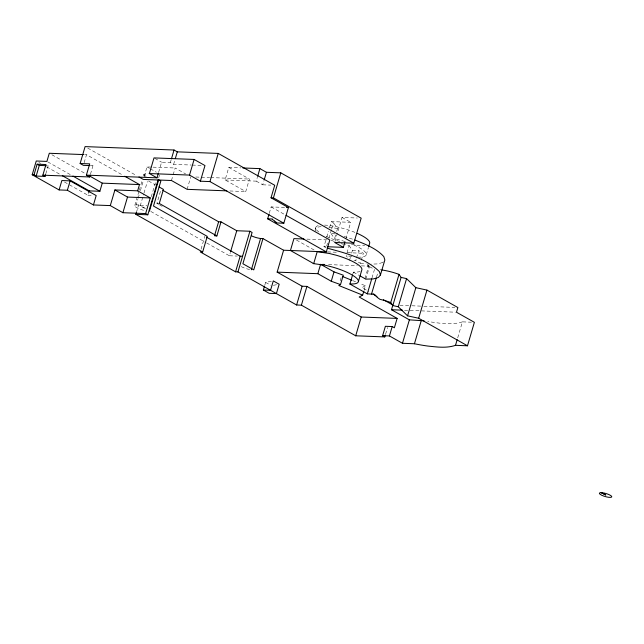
<?xml version="1.0" encoding="UTF-8"?>
<svg xmlns="http://www.w3.org/2000/svg" width="644" height="644" viewBox="0 0 644 644"><rect width="100%" height="100%" fill="white"/><g stroke="black" fill="none" stroke-linecap="round" stroke-linejoin="round"><path stroke-width="0.48" stroke-dasharray="3.22 2.42" d="M45.805 173.743L48.155 165.766L46.706 164.945M84.171 162.674L86.513 154.697L122.988 175.265M90.474 174.154L92.961 165.701L91.327 164.784M64.472 182.019L87.938 195.253L88.453 193.498M134.821 205.372L139.007 191.155M139.289 190.205L142.074 180.723M143.467 175.981L144.031 174.089M144.167 176.545L147.001 166.917L152.032 167.11M143.54 210.29A8.614 2.085 16.4 0 1 135.771 207.046A8.614 2.085 16.4 0 1 136.214 204.864L137.888 199.173M138.17 198.223L139.289 194.432M140.4 190.64L143.475 180.215M144.586 176.424L145.423 173.574L148.297 173.687M136.391 212.496L138.613 204.953L145.294 208.72M145.56 208.495L140.32 205.541L143.725 193.989M144.006 193.031L147.404 181.479M151.268 196.766L155.727 181.6M158.625 172.31L161.604 162.191L170.362 162.53L173.622 164.365L191.26 165.041M158.674 177.913L159.511 175.071M158.649 204.365L156.903 203.383L161.048 189.304M170.362 162.53L171.207 159.64M173.622 164.365L174.749 160.517M171.465 180.513L172.882 175.699M173.172 174.733L175.152 167.995L185.577 173.88M187.114 189.336L190.793 176.818M201.073 249.156L204.864 236.276M228.797 167.424L249.437 179.064L245.75 191.582L225.118 179.942L228.797 167.424L240.84 167.891M206.692 242.965L229.393 255.765L230.238 252.883M225.118 179.942L256.232 181.133L257.367 177.285M256.232 181.133L262.752 184.812L263.879 180.956M269.273 213.317L271.156 206.917L284.576 207.432M264.764 285.244L265.602 282.386L271.374 281.275M315.31 229.151L315.769 227.582M326.13 247.843L323.956 246.62L326.508 237.958M326.79 236.992L328.496 231.22M329.623 227.364L331.322 221.592L350.714 222.333L345.047 241.589M326.685 245.968L327.514 243.15M328.891 238.457L331.354 230.101M331.62 229.192L333.495 222.816L331.322 221.592M344.91 241.532A28.078 6.794 16.4 0 0 340.523 240.18L334.558 238.666L335.629 235.028M336.707 231.389L337.504 228.66L333.495 222.816M334.944 241.5L342.02 217.439L357.339 218.018M346.979 252.859L349.12 245.581L348.122 245.404A28.078 6.794 16.4 0 1 343.743 244.35M340.185 280.816L341.288 277.057M349.483 260.418L350.553 256.779M351.624 253.14L352.429 250.403L349.12 245.581M353.942 260.587L355.721 260.659L356.261 258.84M356.526 257.93L358.668 250.645L363.353 253.285L360.407 263.299L355.721 260.659M352.864 273.982L353.403 272.154L357.686 272.001A28.078 6.794 16.4 0 0 360.085 271.422M366.315 254.654L368.304 247.9M368.046 263.589L367.313 266.093L369.439 266.632M368.312 266.624L368.803 264.958M364.931 278.659L369.109 264.475M365.8 279.142L369.487 266.632M364.037 290.436L365.422 285.743L359.916 283.521M371.999 277.894L374.486 269.45L368.618 266.141M376.515 277.121L377.891 272.428M385.619 334.091L387.551 327.522M457.723 337.818L462.416 321.863L471.392 322.209M382.778 262.47L383.261 261.891M365.422 285.743L361.936 287.61L368.811 291.482M462.416 321.863C451.203 325.486 439.103 323.119 427.729 321.493M382.576 262.527L377.746 263.903L371.298 264.129M273.394 285.324L277.242 284.584M84.557 154.624L86.513 154.697M192.234 165.073L202.039 165.452M153.039 167.15L175.152 167.995M91.046 165.629L92.961 165.701M195.76 177.011L209.678 177.543M210.668 177.583L249.437 179.064M262.752 184.812L270.73 185.118M229.852 190.97L245.75 191.582M87.938 195.253L92.519 195.422M156.903 203.383L159.293 203.472M136.214 204.864L138.613 204.953M140.32 205.541L146.904 205.798M306.89 239.117L327.82 239.914M323.956 246.62L325.896 246.692M352.429 250.403L358.668 250.645M327.458 251.909L338.43 252.327M347.398 252.673L363.353 253.285M229.393 255.765L237.225 256.071M360.407 263.299L366.138 263.517M328.553 264.603L357.372 265.714M361.348 265.867L369.189 266.165M399.868 305.32L410.872 305.739M411.87 305.779L422.866 306.198M423.873 306.238L454.873 307.421M404.488 310.239L455.493 312.195M351.455 244.358L355.206 245.034A28.078 6.794 16.4 0 0 364.729 245.493M351.801 256.61L346.174 255.596L347.277 257.197M337.504 228.66L336.45 228.395A28.078 6.794 16.4 0 0 327.788 226.938M335.049 233.965L330.549 232.83L334.558 238.666M344.041 236.429L353.049 239.327M352.574 280.559L356.245 282.04M342.02 217.439L350.714 222.333M271.156 206.917L285.163 214.814M154.842 158.384L161.604 162.191M296.514 240.075L314.61 250.274M353.403 272.154L359.167 275.407M147.001 166.917L149.561 168.366M150.414 168.841L156.379 172.206M148.563 181.012L155.566 184.957M87.705 148.072L136.367 175.514M159.519 204.856L162.135 206.338M51.898 154.745L84.903 173.349M150.801 211.449L205.814 242.474M265.602 282.386L270.633 285.22M47.769 161.902L70.349 174.629M38.857 162.473L40.596 163.447M46.674 166.877L60.568 174.709M380.049 269.739A23.482 5.683 16.4 0 1 381.964 269.981M342.858 244.116A28.078 6.794 16.4 0 1 341.103 243.625M334.156 241.387A28.078 6.794 16.4 0 1 330.412 239.962M315.922 231.156A28.078 6.794 16.4 0 1 321.155 226.672M146.067 176.456A8.614 2.085 16.4 0 1 145.423 173.574M339.807 241.54A28.078 6.794 16.4 0 1 324.496 235.503M318.788 231.985A28.078 6.794 16.4 0 1 319.078 225.408M324.512 225.094A28.078 6.794 16.4 0 1 336.909 226.825L343.936 228.604A28.078 6.794 16.4 0 1 355.528 232.637M249.647 269.506A8.614 2.085 16.4 0 1 241.138 266.544M353.854 244.953A28.078 6.794 16.4 0 1 357.573 257.141"/><path stroke-width="0.97" d="M158.118 179.805L147.814 214.798L145.641 213.575L122.907 212.705L110.301 205.597L93.428 204.953L67.362 190.254L59.103 189.932L32.2 174.766L36.249 161L46.899 161.411L49.298 153.272L83.575 154.584M32.2 174.766L33.995 174.838L37.127 164.196L45.982 164.534L42.85 175.176L45.024 176.4L45.547 174.629M33.995 174.838L36.169 176.062L39.3 165.419L46.183 165.685M59.103 189.932L61.864 180.553L70.124 180.867L96.189 195.567L93.428 204.953M67.362 190.254L70.124 180.867M90.088 165.597L83.39 165.339L80.13 163.495L85.097 146.607L174.041 150.012L177.301 151.847L218.236 153.417L274.714 185.271L271.035 197.78L288.415 207.577L283.811 223.227L276.365 222.937L276.501 222.47L275.785 222.438L275.922 221.971L274.626 221.447L274.763 220.981L272.307 219.459L272.444 218.992L267.654 218.807L268.999 214.235M90.2 175.088L89.645 176.963L86.385 175.128L89.701 163.866L80.13 163.495M88.711 192.62L89.226 190.874L99.876 191.276L102.267 183.146L139.49 184.57L137.647 190.825L114.906 189.956L110.301 205.597M122.907 212.705L127.512 197.064L150.245 197.933L145.641 213.575M149.472 211.079L158.682 179.797L160.855 181.02L153.489 206.048L207.255 236.364L202.651 252.005L135.852 214.339L136.391 212.496M149.392 173.55L153.997 157.901L194.11 159.438L204.977 165.564L200.373 181.206L189.513 175.079L149.392 173.55L156.999 177.833L158.352 173.236M171.497 158.674L174.041 150.012M175.321 158.585L177.301 151.847M189.513 175.079L194.11 159.438M200.373 181.206L209.944 181.576L218.236 153.417M214.468 235.841L218.614 221.769L221.005 221.858L236.759 230.737L249.92 231.244L252.094 232.468L242.885 263.75L253.752 269.876L262.953 238.594L283.593 250.226L326.315 251.885L329.809 239.995L286.041 215.313M215.265 235.873L216.867 235.937L221.005 221.858M230.528 251.917L236.759 230.737M257.648 176.319L259.91 168.623L266.431 172.294L280.792 172.842L361.171 218.171L353.806 243.199L334.655 242.466L343.349 247.36L344.765 242.547M202.651 252.005L200.26 251.917L235.559 271.824L240.164 256.183L242.555 256.272M264.161 179.998L266.431 172.294M235.559 271.824L237.95 271.913L249.92 231.244M251.353 269.788L260.562 238.497L262.953 238.594M271.035 197.78L273.426 197.869L280.792 172.842M263.356 290.009L270.536 290.291L273.298 280.905L279.166 284.213L276.405 293.592L269.224 293.318L263.356 290.009L264.483 286.202M385.337 335.033L384.79 336.909L382.617 335.685L385.378 326.299L392.196 326.556L394.37 327.788L397.131 318.402L361.228 317.025L306.922 286.403L302.133 286.218L277.153 272.13L283.593 250.226M237.95 271.913L296.61 304.99L302.133 286.218M296.61 304.99L301.392 305.167L306.922 286.403M277.153 272.13L317.838 273.692L320.599 264.306L334.019 271.865L343.284 275.197L340.515 284.584L338.8 285.509L362.661 295.129L363.763 291.37M340.515 284.584L331.257 281.251L334.019 271.865M381.964 269.981A23.482 5.683 16.4 0 1 399.022 274.36L401.099 277.411L406.573 278.611L415.847 287.675L426.948 290.098L457.876 307.542L456.491 312.235L474.387 322.322L467.48 345.788L418.664 318.257L407.563 315.834L398.29 306.769L392.808 305.57L390.739 302.511A23.482 5.683 16.4 0 0 379.904 299.323L377.102 297.246L377.239 296.779L376.338 296.602L376.474 296.135L375.613 295.99L375.75 295.524L374.889 295.387L375.025 294.92L374.164 294.791L374.301 294.324L367.297 293.849L349.901 284.036L352.59 274.891M358.394 281.557L361.896 269.675A28.078 6.794 16.4 0 0 336.104 255.193L329.084 253.422L317.194 251.732L313.692 263.621L290.436 250.508L293.93 238.618L303.896 239.005M368.585 246.942L369.72 243.078A28.078 6.794 16.4 0 0 357.259 233.378M367.297 293.849L371.725 278.836M301.392 305.167L355.705 335.798L361.228 317.025M371.54 294.01L376.233 278.055M359.988 275.865L365.8 279.142L373.327 278.916L378.358 277.483L380.427 274.996L384.846 259.975L383.816 256.594C376.185 248.198 365.116 244.189 354.836 240.035M390.739 302.511L399.022 274.36M424.098 320.833L409.375 319.835L391.488 309.74L392.864 305.047L383.413 299.718M392.808 305.57L401.099 277.411M382.617 335.685L389.435 335.943L392.196 326.556M398.29 306.769L406.573 278.611M407.563 315.834L415.847 287.675M389.435 335.943L402.468 343.292L409.375 319.835M418.664 318.257L426.948 290.098M402.468 343.292L414.438 343.751L421.345 320.293M414.438 343.751A62.444 15.102 16.4 0 0 427.809 346.053C436.954 347.003 446.622 348.404 455.509 345.329L457.168 339.694M362.661 295.129L359.175 296.997L397.131 318.402M349.901 284.036L354.192 283.883A28.078 6.794 16.4 0 0 332.61 267.083L325.582 265.312L313.185 263.573M242.852 167.963L259.91 168.623M86.385 175.128L156.999 177.833M42.85 175.176L89.645 176.963M36.169 176.062L45.024 176.4M226.865 190.857L187.114 189.336L171.465 180.513L143.322 179.435L138.975 176.987M286.491 207.505L288.415 207.577M135.852 214.339L147.814 214.798M327.836 246.765L343.349 247.36M322.588 264.378L324.576 264.459M391.488 309.74L402.484 310.167M355.705 335.798L384.79 336.909M455.509 345.329L467.48 345.788M327.369 248.157C345.578 253.156 365.518 258.043 379.388 271.607L380.427 274.996M342.479 276.493L351.656 280.188M273.426 197.869L353.806 243.199M209.944 181.576L283.811 223.227M267.654 218.807L326.315 251.885M373.109 293.906L374.824 294.88M317.838 273.692L331.257 281.251M159.06 186.929L163.439 189.392L159.293 203.472L216.867 235.937M162.787 190.286L218.614 221.769M124.727 176.247L139.49 184.57M137.647 190.825L150.245 197.933M206.579 237.242L240.164 256.183M114.906 189.956L127.512 197.064M90.112 176.287L102.267 183.146M72.957 176.102L99.876 191.276M62.307 175.691L89.226 190.874M37.127 164.196L39.3 165.419M601.625 492.684L605.803 495.035L601.166 492.668M260.562 238.497A8.614 2.085 16.4 0 1 251.74 235.962M601.383 492.668L600.82 492.66A6.48 1.57 16.4 0 0 603.927 496.146A6.48 1.57 16.4 0 0 611.72 496.452A6.48 1.57 16.4 0 0 602.019 492.708L601.383 492.668"/></g></svg>
